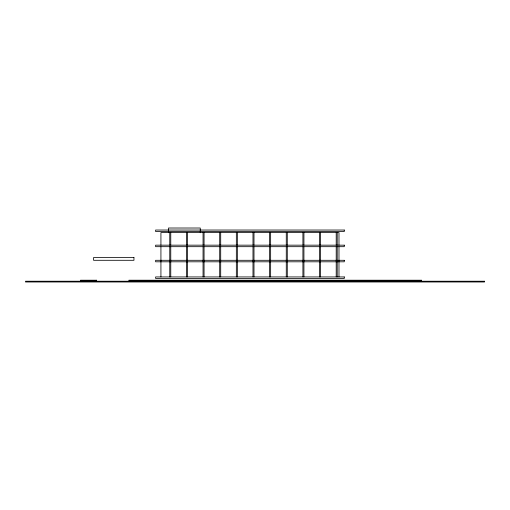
<?xml version="1.0" encoding="UTF-8"?>
<svg xmlns="http://www.w3.org/2000/svg" width="510" height="510" viewBox="0 0 510 510"><rect width="100%" height="100%" fill="white"/><g stroke="black" fill="none" stroke-linecap="round" stroke-linejoin="round"><path stroke-width="0.76" d="M338.984 245.233L338.984 232.554L160.93 232.554L160.93 245.233M338.984 246.821L338.984 276.943M337.218 232.554L337.218 245.233M337.218 246.821L337.218 276.943M336.205 232.554L336.205 245.233M336.205 246.821L336.205 276.943M320.573 232.554L320.573 245.233M320.573 246.821L320.573 276.943M319.56 232.554L319.56 245.233M319.56 246.821L319.56 276.943M303.928 232.554L303.928 245.233M303.928 246.821L303.928 276.943M302.914 232.554L302.914 245.233M302.914 246.821L302.914 276.943M287.283 232.554L287.283 245.233M287.283 246.821L287.283 276.943M286.269 232.554L286.269 245.233M286.269 246.821L286.269 276.943M270.638 232.554L270.638 245.233M270.638 246.821L270.638 276.943M269.631 232.554L269.631 245.233M269.631 246.821L269.631 276.943M253.993 232.554L253.993 245.233M253.993 246.821L253.993 276.943M252.985 232.554L252.985 245.233M252.985 246.821L252.985 276.943M237.348 232.554L237.348 245.233M237.348 246.821L237.348 276.943M236.34 232.554L236.34 245.233M236.34 246.821L236.34 276.943M220.702 232.554L220.702 245.233M220.702 246.821L220.702 276.943M219.695 232.554L219.695 245.233M219.695 246.821L219.695 276.943M204.057 232.554L204.057 245.233M204.057 246.821L204.057 276.943M203.05 232.554L203.05 245.233M203.05 246.821L203.05 276.943M200.271 232.751L200.271 228.015L168.498 228.015L168.498 232.751M187.412 232.554L187.412 245.233M187.412 246.821L187.412 276.943M186.405 232.554L186.405 245.233M186.405 246.821L186.405 276.943M170.767 232.554L170.767 245.233M170.767 246.821L170.767 276.943M169.76 232.554L169.76 245.233M169.76 246.821L169.76 276.943M160.93 246.821L160.93 276.943M344.275 230.035L155.633 230.035L155.633 231.546L344.275 231.546L344.275 230.035M344.275 245.163L155.633 245.163L155.633 246.681L344.275 246.681L344.275 245.163M133.945 257.524L93.591 257.524L93.591 260.298L133.945 260.298L133.945 257.524M344.275 260.298L155.633 260.298L155.633 261.808L344.275 261.808L344.275 260.298M344.275 276.943L155.633 276.943L155.633 278.454L344.275 278.454L344.275 276.943M96.619 280.219L80.478 280.219L80.478 280.723L96.619 280.723L96.619 280.219M421.451 280.219L128.902 280.219L128.902 280.723L421.451 280.723L421.451 280.219M484.5 281.227L25.5 281.227L25.5 281.985L484.5 281.985L484.5 281.227"/></g></svg>
